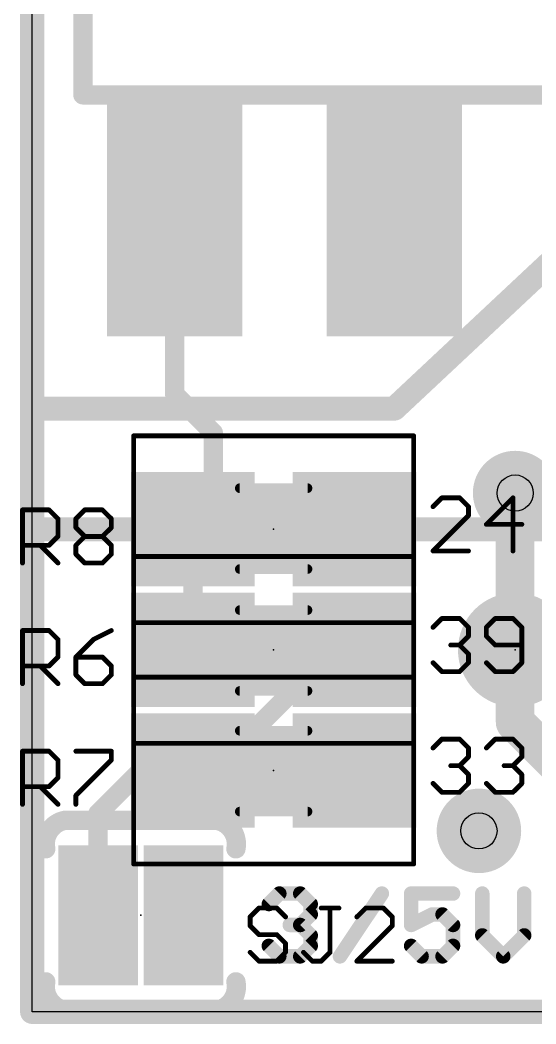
# Model space of a CAD drawing. Extents: x -25 to 82, y -12 to 21.
# Drawn here: x -0.13 to 5.3, y -0.13 to 10.44 of the extents above; entities that cross this region are included whole.
import ezdxf

# ---------------------------------------------------------------- set-up
doc = ezdxf.new("R2010")
doc.units = 0
for name, color, linetype in [('1', 12, 'CONTINUOUS'), ('16', 132, 'CONTINUOUS'), ('18', 110, 'CONTINUOUS'), ('20', 53, 'CONTINUOUS'), ('21', 53, 'CONTINUOUS'), ('23', 53, 'CONTINUOUS'), ('25', 253, 'CONTINUOUS'), ('27', 253, 'CONTINUOUS'), ('29', 253, 'CONTINUOUS'), ('31', 253, 'CONTINUOUS'), ('35', 253, 'CONTINUOUS'), ('39', 12, 'CONTINUOUS'), ('44', 253, 'CONTINUOUS'), ('51', 53, 'CONTINUOUS')]:
    doc.layers.add(name, color=color, linetype=linetype)

# ---------------------------------------------------------------- blocks, each defined once
blk = doc.blocks.new('PIE')
at = {"const_width": 0.5}
blk.add_lwpolyline([(0, -0.25, 1), (0, 0.25, 1), (0, -0.25)], format="xyb", dxfattribs=at)
blk = doc.blocks.new('RECT')
blk.add_solid([(-0.5, -0.5), (0.5, -0.5), (-0.5, 0.5), (0.5, 0.5)])
blk = doc.blocks.new('ROUNDV')
at = {"const_width": 0.5}
blk.add_lwpolyline([(0, -0.25, 1), (0, 0.25, 1), (0, -0.25)], format="xyb", dxfattribs=at)

msp = doc.modelspace()

# ---------------------------------------------------------------- linework, layer by layer
at = {"layer": '1'}
for points, const_width in [([(0, 5.08), (0, 20.32)], 0.254), ([(0, 5.08), (0, 16.51)], 0.254), ([(1.4986, 8.3312), (1.4986, 8.1026)], 0.4064), ([(1.4986, 6.5024), (1.4986, 8.3312)], 0.2032), ([(1.4986, 8.1026), (1.27, 8.1026)], 0.4064), ([(1.905, 6.096), (1.4986, 6.5024)], 0.2032), ([(1.905, 5.08), (1.905, 6.096)], 0.2032), ([(1.69, 5.08), (1.905, 5.08)], 0.4064), ([(10.16, 5.08), (0, 5.08)], 0.254), ([(0, 0), (0, 5.08)], 0.254), ([(1.69, 3.81), (1.69, 5.08)], 0.2032), ([(3.39, 5.08), (3.81, 5.08)], 0.254), ([(3.136, 3.556), (3.39, 3.81)], 0.2032), ([(1.905, 2.54), (2.921, 3.556)], 0.2032), ([(2.921, 3.556), (3.136, 3.556)], 0.2032), ([(0.693, 2.09), (1.143, 2.54)], 0.2032), ([(1.143, 2.54), (1.69, 2.54)], 0.2032), ([(1.69, 2.54), (1.905, 2.54)], 0.2032), ([(0.693, 1.016), (0.693, 2.09)], 0.2032), ([(48.26, 0), (0, 0)], 0.254)]:
    msp.add_lwpolyline(points, dxfattribs=dict(at, const_width=const_width))
for points, const_width in [([(1.6002, 8.3312, 1), (1.397, 8.3312)], 0.2032), ([(1.5494, 8.3312, 1), (1.4478, 8.3312)], 0.1016), ([(1.27, 8.2042, 1), (1.27, 8.001)], 0.2032), ([(1.4986, 8.001, 1), (1.4986, 8.2042)], 0.2032), ([(1.397, 8.1026, 1), (1.6002, 8.1026)], 0.2032), ([(1.5345, 6.5383, 1), (1.4627, 6.4665)], 0.1016), ([(1.4478, 6.5024, 1), (1.5494, 6.5024)], 0.1016), ([(1.9558, 6.096, 1), (1.8542, 6.096)], 0.1016), ([(1.8691, 6.0601, 1), (1.9409, 6.1319)], 0.1016), ([(1.69, 5.1816, 1), (1.69, 4.9784)], 0.2032), ([(1.905, 4.9784, 1), (1.905, 5.1816)], 0.2032), ([(0, 5.1435, 1), (0, 5.0165)], 0.127), ([(0.0635, 5.08, 1), (-0.0635, 5.08)], 0.127), ([(1.7408, 5.08, 1), (1.6392, 5.08)], 0.1016), ([(3.39, 5.1435, 1), (3.39, 5.0165)], 0.127), ([(3.81, 5.0165, 1), (3.81, 5.1435)], 0.127), ([(-0.0635, 5.08, 1), (0.0635, 5.08)], 0.127), ([(-0.0635, 5.08, 1), (0.0635, 5.08)], 0.127), ([(1.8542, 5.08, 1), (1.9558, 5.08)], 0.1016), ([(3.4259, 3.7741, 1), (3.3541, 3.8459)], 0.1016), ([(1.6392, 3.81, 1), (1.7408, 3.81)], 0.1016), ([(2.921, 3.6068, 1), (2.921, 3.5052)], 0.1016), ([(2.9569, 3.5201, 1), (2.8851, 3.5919)], 0.1016), ([(3.1001, 3.5919, 1), (3.1719, 3.5201)], 0.1016), ([(3.136, 3.5052, 1), (3.136, 3.6068)], 0.1016), ([(1.143, 2.5908, 1), (1.143, 2.4892)], 0.1016), ([(1.69, 2.5908, 1), (1.69, 2.4892)], 0.1016), ([(1.69, 2.4892, 1), (1.69, 2.5908)], 0.1016), ([(1.905, 2.4892, 1), (1.905, 2.5908)], 0.1016), ([(1.1789, 2.5041, 1), (1.1071, 2.5759)], 0.1016), ([(1.8691, 2.5759, 1), (1.9409, 2.5041)], 0.1016), ([(0.7438, 2.09, 1), (0.6422, 2.09)], 0.1016), ([(0.6571, 2.1259, 1), (0.7289, 2.0541)], 0.1016), ([(0.6422, 1.016, 1), (0.7438, 1.016)], 0.1016), ([(0, 0.0635, 1), (0, -0.0635)], 0.127), ([(-0.0635, 0, 1), (0.0635, 0)], 0.127)]:
    msp.add_lwpolyline(points, format="xyb", dxfattribs=dict(at, const_width=const_width))
at = {"layer": '16'}
for points, const_width in [([(0, 0), (0, 20.32)], 0.254), ([(0, 6.35), (0, 15.494)], 0.254), ([(5.842, 8.255), (3.81, 6.35)], 0.254), ([(3.81, 6.35), (0, 6.35)], 0.254), ([(5.08, 3.048), (5.08, 5.461)], 0.4064), ([(5.715, 2.413), (5.08, 3.048)], 0.4064), ([(48.26, 0), (0, 0)], 0.254)]:
    msp.add_lwpolyline(points, dxfattribs=dict(at, const_width=const_width))
for points, const_width in [([(0, 6.4135, 1), (0, 6.2865)], 0.127), ([(3.7666, 6.3963, 1), (3.8534, 6.3037)], 0.127), ([(3.81, 6.2865, 1), (3.81, 6.4135)], 0.127), ([(-0.0635, 6.35, 1), (0.0635, 6.35)], 0.127), ([(5.1816, 5.461, 1), (4.9784, 5.461)], 0.2032), ([(5.1518, 3.1198, 1), (5.0082, 2.9762)], 0.2032), ([(4.9784, 3.048, 1), (5.1816, 3.048)], 0.2032), ([(0, 0.0635, 1), (0, -0.0635)], 0.127), ([(-0.0635, 0, 1), (0.0635, 0)], 0.127)]:
    msp.add_lwpolyline(points, format="xyb", dxfattribs=dict(at, const_width=const_width))
at = {"layer": '20'}
for p, q in [((0, 0), (0, 20.32)), ((48.26, 0), (0, 0))]:
    msp.add_line(p, q, dxfattribs=at)
at = {"layer": '21'}
for points, const_width in [([(0, 20.32), (0, 0)], 0.254), ([(0.5334, 9.652), (0.5334, 13.208)], 0.2032), ([(7.0866, 9.652), (0.5334, 9.652)], 0.2032), ([(0.343, 2.016), (1.943, 2.016)], 0.2032), ([(2.4892, 1.135), (2.5994, 1.2452)], 0.1524), ([(2.5994, 1.2452), (2.8197, 1.2452)], 0.1524), ([(2.8197, 1.2452), (2.9298, 1.135)], 0.1524), ([(3.2376, 0.5842), (3.6783, 1.2452)], 0.1524), ([(4.4267, 1.2452), (3.986, 1.2452)], 0.1524), ([(3.986, 1.2452), (3.986, 0.9147)], 0.1524), ([(4.7344, 1.2452), (4.7344, 0.8045)], 0.1524), ([(5.1751, 0.8045), (5.1751, 1.2452)], 0.1524), ([(2.9298, 1.135), (2.9298, 1.0248)], 0.1524), ([(2.9298, 1.0248), (2.8197, 0.9147)], 0.1524), ([(3.986, 0.9147), (4.2064, 1.0248)], 0.1524), ([(4.2064, 1.0248), (4.3165, 1.0248)], 0.1524), ([(4.3165, 1.0248), (4.4267, 0.9147)], 0.1524), ([(2.8197, 0.9147), (2.7095, 0.9147)], 0.1524), ([(2.8197, 0.9147), (2.9298, 0.8045)], 0.1524), ([(4.4267, 0.9147), (4.4267, 0.6944)], 0.1524), ([(2.9298, 0.8045), (2.9298, 0.6944)], 0.1524), ([(4.7344, 0.8045), (4.9548, 0.5842)], 0.1524), ([(4.9548, 0.5842), (5.1751, 0.8045)], 0.1524), ([(2.5994, 0.5842), (2.4892, 0.6944)], 0.1524), ([(2.9298, 0.6944), (2.8197, 0.5842)], 0.1524), ([(4.0962, 0.5842), (3.986, 0.6944)], 0.1524), ([(4.4267, 0.6944), (4.3165, 0.5842)], 0.1524), ([(2.8197, 0.5842), (2.5994, 0.5842)], 0.1524), ([(4.3165, 0.5842), (4.0962, 0.5842)], 0.1524), ([(0, 0), (48.26, 0)], 0.254), ([(1.943, 0.016), (0.343, 0.016)], 0.2032)]:
    msp.add_lwpolyline(points, dxfattribs=dict(at, const_width=const_width))
for points, const_width in [([(0.5334, 9.7028, 1), (0.5334, 9.6012)], 0.1016), ([(0.4826, 9.652, 1), (0.5842, 9.652)], 0.1016), ([(0.343, 2.016, 0.4142), (0.143, 1.716)], 0.2032), ([(0.343, 2.0668, 1), (0.343, 1.9652)], 0.1016), ([(0.353, 1.9662, 1), (0.333, 2.0658)], 0.1016), ([(2.143, 1.716, 0.4142), (1.943, 2.016)], 0.2032), ([(1.953, 2.0658, 1), (1.933, 1.9662)], 0.1016), ([(1.943, 1.9652, 1), (1.943, 2.0668)], 0.1016), ([(0.0932, 1.706, 1), (0.1928, 1.726)], 0.1016), ([(2.0932, 1.726, 1), (2.1928, 1.706)], 0.1016), ([(2.5994, 1.2833, 1), (2.5994, 1.2071)], 0.0762), ([(2.6263, 1.2182, 1), (2.5724, 1.2721)], 0.0762), ([(2.8466, 1.2721, 1), (2.7927, 1.2182)], 0.0762), ([(2.8197, 1.2071, 1), (2.8197, 1.2833)], 0.0762), ([(3.71, 1.224, 1), (3.6466, 1.2663)], 0.0762), ([(3.986, 1.2833, 1), (3.986, 1.2071)], 0.0762), ([(4.0241, 1.2452, 1), (3.9479, 1.2452)], 0.0762), ([(4.4267, 1.2071, 1), (4.4267, 1.2833)], 0.0762), ([(4.7725, 1.2452, 1), (4.6963, 1.2452)], 0.0762), ([(5.2132, 1.2452, 1), (5.137, 1.2452)], 0.0762), ([(2.4623, 1.1619, 1), (2.5161, 1.1081)], 0.0762), ([(2.9679, 1.135, 1), (2.8917, 1.135)], 0.0762), ([(2.9029, 1.1081, 1), (2.9568, 1.1619)], 0.0762), ([(2.8917, 1.0248, 1), (2.9679, 1.0248)], 0.0762), ([(2.9568, 0.9979, 1), (2.9029, 1.0518)], 0.0762), ([(4.2064, 1.0629, 1), (4.2064, 0.9867)], 0.0762), ([(4.2234, 0.9908, 1), (4.1893, 1.0589)], 0.0762), ([(4.3435, 1.0518, 1), (4.2896, 0.9979)], 0.0762), ([(4.3165, 0.9867, 1), (4.3165, 1.0629)], 0.0762), ([(2.7095, 0.9528, 1), (2.7095, 0.8766)], 0.0762), ([(2.8466, 0.9416, 1), (2.7927, 0.8877)], 0.0762), ([(2.7927, 0.9416, 1), (2.8466, 0.8877)], 0.0762), ([(2.8197, 0.8766, 1), (2.8197, 0.9528)], 0.0762), ([(3.969, 0.9488, 1), (4.0031, 0.8806)], 0.0762), ([(3.9479, 0.9147, 1), (4.0241, 0.9147)], 0.0762), ([(4.4648, 0.9147, 1), (4.3886, 0.9147)], 0.0762), ([(4.3997, 0.8877, 1), (4.4536, 0.9416)], 0.0762), ([(2.9679, 0.8045, 1), (2.8917, 0.8045)], 0.0762), ([(2.9029, 0.7776, 1), (2.9568, 0.8315)], 0.0762), ([(4.7614, 0.8315, 1), (4.7075, 0.7776)], 0.0762), ([(5.202, 0.7776, 1), (5.1481, 0.8315)], 0.0762), ([(2.5161, 0.7213, 1), (2.4623, 0.6674)], 0.0762), ([(2.9568, 0.6674, 1), (2.9029, 0.7213)], 0.0762), ([(4.013, 0.7213, 1), (3.9591, 0.6674)], 0.0762), ([(4.4536, 0.6674, 1), (4.3997, 0.7213)], 0.0762), ([(4.6963, 0.8045, 1), (4.7725, 0.8045)], 0.0762), ([(5.137, 0.8045, 1), (5.2132, 0.8045)], 0.0762), ([(2.5994, 0.6223, 1), (2.5994, 0.5461)], 0.0762), ([(2.5724, 0.5573, 1), (2.6263, 0.6111)], 0.0762), ([(2.7927, 0.6111, 1), (2.8466, 0.5573)], 0.0762), ([(2.8197, 0.5461, 1), (2.8197, 0.6223)], 0.0762), ([(2.8917, 0.6944, 1), (2.9679, 0.6944)], 0.0762), ([(3.2059, 0.6053, 1), (3.2693, 0.5631)], 0.0762), ([(4.0962, 0.6223, 1), (4.0962, 0.5461)], 0.0762), ([(4.0692, 0.5573, 1), (4.1231, 0.6111)], 0.0762), ([(4.2896, 0.6111, 1), (4.3435, 0.5573)], 0.0762), ([(4.3165, 0.5461, 1), (4.3165, 0.6223)], 0.0762), ([(4.3886, 0.6944, 1), (4.4648, 0.6944)], 0.0762), ([(4.9278, 0.6111, 1), (4.9817, 0.5573)], 0.0762), ([(4.9278, 0.5573, 1), (4.9817, 0.6111)], 0.0762), ([(0.143, 0.316, 0.4142), (0.343, 0.016)], 0.2032), ([(0.1928, 0.306, 1), (0.0932, 0.326)], 0.1016), ([(1.943, 0.016, 0.4142), (2.143, 0.316)], 0.2032), ([(2.1928, 0.326, 1), (2.0932, 0.306)], 0.1016), ([(0, 0.0635, 1), (0, -0.0635)], 0.127), ([(0.343, 0.0668, 1), (0.343, -0.0348)], 0.1016), ([(0.333, -0.0338, 1), (0.353, 0.0658)], 0.1016), ([(1.933, 0.0658, 1), (1.953, -0.0338)], 0.1016), ([(1.943, -0.0348, 1), (1.943, 0.0668)], 0.1016), ([(-0.0635, 0, 1), (0.0635, 0)], 0.127)]:
    msp.add_lwpolyline(points, format="xyb", dxfattribs=dict(at, const_width=const_width))
at = {"layer": '23'}
for p in [(2.54, 5.08), (2.54, 3.81), (5.08, 3.81), (2.54, 2.54), (1.143, 1.016)]:
    msp.add_point(p, dxfattribs=at)
at = {"layer": '25', "const_width": 0.0508}
for points in [[(-0.1016, 4.7244), (-0.1016, 5.2837)], [(-0.1016, 5.2837), (0.178, 5.2837)], [(0.178, 5.2837), (0.2712, 5.1905)], [(0.4597, 5.1905), (0.5529, 5.2837)], [(0.5529, 5.2837), (0.7393, 5.2837)], [(0.7393, 5.2837), (0.8326, 5.1905)], [(0.2712, 5.1905), (0.2712, 5.004)], [(0.4597, 5.0972), (0.4597, 5.1905)], [(0.8326, 5.1905), (0.8326, 5.0972)], [(0.5529, 5.004), (0.4597, 5.0972)], [(0.8326, 5.0972), (0.7393, 5.004)], [(0.2712, 5.004), (0.178, 4.9108)], [(0.4597, 4.9108), (0.5529, 5.004)], [(0.5529, 5.004), (0.7393, 5.004)], [(0.7393, 5.004), (0.8326, 4.9108)], [(0.178, 4.9108), (-0.1016, 4.9108)], [(0.0848, 4.9108), (0.2712, 4.7244)], [(0.4597, 4.8176), (0.4597, 4.9108)], [(0.8326, 4.9108), (0.8326, 4.8176)], [(0.5529, 4.7244), (0.4597, 4.8176)], [(0.8326, 4.8176), (0.7393, 4.7244)], [(0.7393, 4.7244), (0.5529, 4.7244)], [(-0.1016, 3.4544), (-0.1016, 4.0137)], [(-0.1016, 4.0137), (0.178, 4.0137)], [(0.178, 4.0137), (0.2712, 3.9205)], [(0.8326, 4.0137), (0.6461, 3.9205)], [(0.2712, 3.9205), (0.2712, 3.734)], [(0.6461, 3.9205), (0.4597, 3.734)], [(0.2712, 3.734), (0.178, 3.6408)], [(0.4597, 3.734), (0.4597, 3.5476)], [(0.7393, 3.734), (0.4597, 3.734)], [(0.8326, 3.6408), (0.7393, 3.734)], [(0.178, 3.6408), (-0.1016, 3.6408)], [(0.0848, 3.6408), (0.2712, 3.4544)], [(0.8326, 3.5476), (0.8326, 3.6408)], [(0.4597, 3.5476), (0.5529, 3.4544)], [(0.7393, 3.4544), (0.8326, 3.5476)], [(0.5529, 3.4544), (0.7393, 3.4544)], [(-0.1016, 2.1844), (-0.1016, 2.7437)], [(-0.1016, 2.7437), (0.178, 2.7437)], [(0.178, 2.7437), (0.2712, 2.6505)], [(0.4597, 2.7437), (0.8326, 2.7437)], [(0.8326, 2.7437), (0.8326, 2.6505)], [(0.2712, 2.6505), (0.2712, 2.464)], [(0.8326, 2.6505), (0.4597, 2.2776)], [(0.2712, 2.464), (0.178, 2.3708)], [(0.178, 2.3708), (-0.1016, 2.3708)], [(0.0848, 2.3708), (0.2712, 2.1844)], [(0.4597, 2.2776), (0.4597, 2.1844)], [(2.3856, 1.0927), (2.2924, 0.9995)], [(2.572, 1.0927), (2.3856, 1.0927)], [(2.6653, 0.9995), (2.572, 1.0927)], [(3.0401, 1.0927), (3.2266, 1.0927)], [(3.1333, 0.6266), (3.1333, 1.0927)], [(3.5082, 1.0927), (3.415, 0.9995)], [(3.6947, 1.0927), (3.5082, 1.0927)], [(3.7879, 0.9995), (3.6947, 1.0927)], [(2.2924, 0.9995), (2.2924, 0.9063)], [(3.7879, 0.9063), (3.7879, 0.9995)], [(2.2924, 0.9063), (2.3856, 0.813)], [(3.415, 0.5334), (3.7879, 0.9063)], [(2.3856, 0.813), (2.572, 0.813)], [(2.572, 0.813), (2.6653, 0.7198)], [(2.6653, 0.7198), (2.6653, 0.6266)], [(2.3856, 0.5334), (2.2924, 0.6266)], [(2.6653, 0.6266), (2.572, 0.5334)], [(2.8537, 0.6266), (2.9469, 0.5334)], [(3.0401, 0.5334), (3.1333, 0.6266)], [(2.572, 0.5334), (2.3856, 0.5334)], [(2.9469, 0.5334), (3.0401, 0.5334)], [(3.7879, 0.5334), (3.415, 0.5334)]]:
    msp.add_lwpolyline(points, dxfattribs=at)
at = {"layer": '25', "const_width": 0.0254}
for points in [[(-0.0889, 5.2837, 1), (-0.1143, 5.2837)], [(-0.1016, 5.2964, 1), (-0.1016, 5.271)], [(0.187, 5.2927, 1), (0.1691, 5.2747)], [(0.178, 5.271, 1), (0.178, 5.2964)], [(0.5529, 5.2964, 1), (0.5529, 5.271)], [(0.5619, 5.2747, 1), (0.5439, 5.2927)], [(0.7483, 5.2927, 1), (0.7304, 5.2747)], [(0.7393, 5.271, 1), (0.7393, 5.2964)], [(0.2839, 5.1905, 1), (0.2586, 5.1905)], [(0.2623, 5.1815, 1), (0.2802, 5.1994)], [(0.4724, 5.1905, 1), (0.447, 5.1905)], [(0.4507, 5.1994, 1), (0.4687, 5.1815)], [(0.8453, 5.1905, 1), (0.8199, 5.1905)], [(0.8236, 5.1815, 1), (0.8415, 5.1994)], [(0.4687, 5.1062, 1), (0.4507, 5.0883)], [(0.447, 5.0972, 1), (0.4724, 5.0972)], [(0.8199, 5.0972, 1), (0.8453, 5.0972)], [(0.8415, 5.0883, 1), (0.8236, 5.1062)], [(0.2586, 5.004, 1), (0.2839, 5.004)], [(0.2802, 4.9951, 1), (0.2623, 5.013)], [(0.5529, 5.0167, 1), (0.5529, 4.9913)], [(0.5619, 4.9951, 1), (0.5439, 5.013)], [(0.5439, 4.9951, 1), (0.5619, 5.013)], [(0.7483, 5.013, 1), (0.7304, 4.9951)], [(0.7304, 5.013, 1), (0.7483, 4.9951)], [(0.7393, 4.9913, 1), (0.7393, 5.0167)], [(-0.1016, 4.9235, 1), (-0.1016, 4.8981)], [(0.0938, 4.9198, 1), (0.0758, 4.9018)], [(0.1691, 4.9198, 1), (0.187, 4.9018)], [(0.178, 4.8981, 1), (0.178, 4.9235)], [(0.4724, 4.9108, 1), (0.447, 4.9108)], [(0.4507, 4.9198, 1), (0.4687, 4.9018)], [(0.8453, 4.9108, 1), (0.8199, 4.9108)], [(0.8236, 4.9018, 1), (0.8415, 4.9198)], [(0.4687, 4.8266, 1), (0.4507, 4.8086)], [(0.447, 4.8176, 1), (0.4724, 4.8176)], [(0.8199, 4.8176, 1), (0.8453, 4.8176)], [(0.8415, 4.8086, 1), (0.8236, 4.8266)], [(-0.1143, 4.7244, 1), (-0.0889, 4.7244)], [(0.2623, 4.7154, 1), (0.2802, 4.7334)], [(0.5529, 4.7371, 1), (0.5529, 4.7117)], [(0.5439, 4.7154, 1), (0.5619, 4.7334)], [(0.7304, 4.7334, 1), (0.7483, 4.7154)], [(0.7393, 4.7117, 1), (0.7393, 4.7371)], [(-0.0889, 4.0137, 1), (-0.1143, 4.0137)], [(-0.1016, 4.0264, 1), (-0.1016, 4.001)], [(0.187, 4.0227, 1), (0.1691, 4.0047)], [(0.178, 4.001, 1), (0.178, 4.0264)], [(0.8382, 4.0023, 1), (0.8269, 4.025)], [(0.2839, 3.9205, 1), (0.2586, 3.9205)], [(0.2623, 3.9115, 1), (0.2802, 3.9294)], [(0.6405, 3.9318, 1), (0.6518, 3.9091)], [(0.6551, 3.9115, 1), (0.6372, 3.9294)], [(0.2586, 3.734, 1), (0.2839, 3.734)], [(0.2802, 3.7251, 1), (0.2623, 3.743)], [(0.4724, 3.734, 1), (0.447, 3.734)], [(0.4597, 3.7467, 1), (0.4597, 3.7213)], [(0.4507, 3.743, 1), (0.4687, 3.7251)], [(0.7483, 3.743, 1), (0.7304, 3.7251)], [(0.7393, 3.7213, 1), (0.7393, 3.7467)], [(-0.1016, 3.6535, 1), (-0.1016, 3.6281)], [(0.0938, 3.6498, 1), (0.0758, 3.6318)], [(0.1691, 3.6498, 1), (0.187, 3.6318)], [(0.178, 3.6281, 1), (0.178, 3.6535)], [(0.8453, 3.6408, 1), (0.8199, 3.6408)], [(0.8236, 3.6318, 1), (0.8415, 3.6498)], [(0.4687, 3.5566, 1), (0.4507, 3.5386)], [(0.447, 3.5476, 1), (0.4724, 3.5476)], [(0.8199, 3.5476, 1), (0.8453, 3.5476)], [(0.8415, 3.5386, 1), (0.8236, 3.5566)], [(-0.1143, 3.4544, 1), (-0.0889, 3.4544)], [(0.2623, 3.4454, 1), (0.2802, 3.4634)], [(0.5529, 3.4671, 1), (0.5529, 3.4417)], [(0.5439, 3.4454, 1), (0.5619, 3.4634)], [(0.7304, 3.4634, 1), (0.7483, 3.4454)], [(0.7393, 3.4417, 1), (0.7393, 3.4671)], [(-0.0889, 2.7437, 1), (-0.1143, 2.7437)], [(-0.1016, 2.7564, 1), (-0.1016, 2.731)], [(0.187, 2.7527, 1), (0.1691, 2.7347)], [(0.178, 2.731, 1), (0.178, 2.7564)], [(0.4597, 2.7564, 1), (0.4597, 2.731)], [(0.8453, 2.7437, 1), (0.8199, 2.7437)], [(0.8326, 2.731, 1), (0.8326, 2.7564)], [(0.2839, 2.6505, 1), (0.2586, 2.6505)], [(0.2623, 2.6415, 1), (0.2802, 2.6594)], [(0.8199, 2.6505, 1), (0.8453, 2.6505)], [(0.8415, 2.6415, 1), (0.8236, 2.6594)], [(0.2586, 2.464, 1), (0.2839, 2.464)], [(0.2802, 2.4551, 1), (0.2623, 2.473)], [(-0.1016, 2.3835, 1), (-0.1016, 2.3581)], [(0.0938, 2.3798, 1), (0.0758, 2.3618)], [(0.1691, 2.3798, 1), (0.187, 2.3618)], [(0.178, 2.3581, 1), (0.178, 2.3835)], [(0.4724, 2.2776, 1), (0.447, 2.2776)], [(0.4507, 2.2866, 1), (0.4687, 2.2686)], [(-0.1143, 2.1844, 1), (-0.0889, 2.1844)], [(0.2623, 2.1754, 1), (0.2802, 2.1934)], [(0.447, 2.1844, 1), (0.4724, 2.1844)], [(2.3856, 1.1054, 1), (2.3856, 1.08)], [(2.3946, 1.0837, 1), (2.3766, 1.1017)], [(2.581, 1.1017, 1), (2.5631, 1.0837)], [(2.572, 1.08, 1), (2.572, 1.1054)], [(3.0401, 1.1054, 1), (3.0401, 1.08)], [(3.146, 1.0927, 1), (3.1206, 1.0927)], [(3.2266, 1.08, 1), (3.2266, 1.1054)], [(3.5082, 1.1054, 1), (3.5082, 1.08)], [(3.5172, 1.0837, 1), (3.4993, 1.1017)], [(3.7036, 1.1017, 1), (3.6857, 1.0837)], [(3.6947, 1.08, 1), (3.6947, 1.1054)], [(2.3051, 0.9995, 1), (2.2797, 0.9995)], [(2.2834, 1.0084, 1), (2.3014, 0.9905)], [(2.6563, 0.9905, 1), (2.6742, 1.0084)], [(3.406, 1.0084, 1), (3.424, 0.9905)], [(3.8006, 0.9995, 1), (3.7752, 0.9995)], [(3.7789, 0.9905, 1), (3.7968, 1.0084)], [(2.3014, 0.9152, 1), (2.2834, 0.8973)], [(2.2797, 0.9063, 1), (2.3051, 0.9063)], [(3.7752, 0.9063, 1), (3.8006, 0.9063)], [(3.7968, 0.8973, 1), (3.7789, 0.9152)], [(2.3856, 0.8257, 1), (2.3856, 0.8003)], [(2.3766, 0.8041, 1), (2.3946, 0.822)], [(2.581, 0.822, 1), (2.5631, 0.8041)], [(2.572, 0.8003, 1), (2.572, 0.8257)], [(2.678, 0.7198, 1), (2.6526, 0.7198)], [(2.6563, 0.7108, 1), (2.6742, 0.7288)], [(2.3014, 0.6356, 1), (2.2834, 0.6176)], [(2.6526, 0.6266, 1), (2.678, 0.6266)], [(2.6742, 0.6176, 1), (2.6563, 0.6356)], [(2.8627, 0.6356, 1), (2.8447, 0.6176)], [(3.1206, 0.6266, 1), (3.146, 0.6266)], [(3.1423, 0.6176, 1), (3.1244, 0.6356)], [(2.3856, 0.5461, 1), (2.3856, 0.5207)], [(2.3766, 0.5244, 1), (2.3946, 0.5424)], [(2.5631, 0.5424, 1), (2.581, 0.5244)], [(2.572, 0.5207, 1), (2.572, 0.5461)], [(2.9469, 0.5461, 1), (2.9469, 0.5207)], [(2.9379, 0.5244, 1), (2.9559, 0.5424)], [(3.0312, 0.5424, 1), (3.0491, 0.5244)], [(3.0401, 0.5207, 1), (3.0401, 0.5461)], [(3.415, 0.5461, 1), (3.415, 0.5207)], [(3.406, 0.5424, 1), (3.424, 0.5244)], [(3.7879, 0.5207, 1), (3.7879, 0.5461)]]:
    msp.add_lwpolyline(points, format="xyb", dxfattribs=at)
at = {"layer": '27', "const_width": 0.0508}
for points in [[(4.3096, 5.4107), (4.2164, 5.3175)], [(4.496, 5.4107), (4.3096, 5.4107)], [(4.5892, 5.3175), (4.496, 5.4107)], [(5.0573, 5.4107), (4.7777, 5.131)], [(5.0573, 4.8514), (5.0573, 5.4107)], [(4.5892, 5.2243), (4.5892, 5.3175)], [(4.2164, 4.8514), (4.5892, 5.2243)], [(4.7777, 5.131), (5.1506, 5.131)], [(4.5892, 4.8514), (4.2164, 4.8514)], [(4.2164, 4.0475), (4.3096, 4.1407)], [(4.3096, 4.1407), (4.496, 4.1407)], [(4.496, 4.1407), (4.5892, 4.0475)], [(4.8709, 4.1407), (4.7777, 4.0475)], [(5.0573, 4.1407), (4.8709, 4.1407)], [(5.1506, 4.0475), (5.0573, 4.1407)], [(4.5892, 4.0475), (4.5892, 3.9543)], [(4.7777, 4.0475), (4.7777, 3.9543)], [(5.1506, 3.6746), (5.1506, 4.0475)], [(4.5892, 3.9543), (4.496, 3.861)], [(4.7777, 3.9543), (4.8709, 3.861)], [(4.496, 3.861), (4.4028, 3.861)], [(4.496, 3.861), (4.5892, 3.7678)], [(4.8709, 3.861), (5.1506, 3.861)], [(4.3096, 3.5814), (4.2164, 3.6746)], [(4.5892, 3.6746), (4.496, 3.5814)], [(4.5892, 3.7678), (4.5892, 3.6746)], [(4.7777, 3.6746), (4.8709, 3.5814)], [(5.0573, 3.5814), (5.1506, 3.6746)], [(4.496, 3.5814), (4.3096, 3.5814)], [(4.8709, 3.5814), (5.0573, 3.5814)], [(4.2164, 2.7775), (4.3096, 2.8707)], [(4.3096, 2.8707), (4.496, 2.8707)], [(4.496, 2.8707), (4.5892, 2.7775)], [(4.7777, 2.7775), (4.8709, 2.8707)], [(4.8709, 2.8707), (5.0573, 2.8707)], [(5.0573, 2.8707), (5.1506, 2.7775)], [(4.5892, 2.7775), (4.5892, 2.6843)], [(5.1506, 2.7775), (5.1506, 2.6843)], [(4.5892, 2.6843), (4.496, 2.591)], [(5.1506, 2.6843), (5.0573, 2.591)], [(4.496, 2.591), (4.4028, 2.591)], [(4.496, 2.591), (4.5892, 2.4978)], [(5.0573, 2.591), (4.9641, 2.591)], [(5.0573, 2.591), (5.1506, 2.4978)], [(4.5892, 2.4978), (4.5892, 2.4046)], [(5.1506, 2.4978), (5.1506, 2.4046)], [(4.3096, 2.3114), (4.2164, 2.4046)], [(4.496, 2.3114), (4.3096, 2.3114)], [(4.5892, 2.4046), (4.496, 2.3114)], [(4.8709, 2.3114), (4.7777, 2.4046)], [(5.0573, 2.3114), (4.8709, 2.3114)], [(5.1506, 2.4046), (5.0573, 2.3114)]]:
    msp.add_lwpolyline(points, dxfattribs=at)
at = {"layer": '27', "const_width": 0.0254}
for points in [[(4.3096, 5.4234, 1), (4.3096, 5.398)], [(4.3186, 5.4017, 1), (4.3006, 5.4197)], [(4.505, 5.4197, 1), (4.4871, 5.4017)], [(4.496, 5.398, 1), (4.496, 5.4234)], [(5.07, 5.4107, 1), (5.0446, 5.4107)], [(5.0663, 5.4017, 1), (5.0484, 5.4197)], [(4.2074, 5.3264, 1), (4.2254, 5.3085)], [(4.6019, 5.3175, 1), (4.5766, 5.3175)], [(4.5803, 5.3085, 1), (4.5982, 5.3264)], [(4.5766, 5.2243, 1), (4.6019, 5.2243)], [(4.5982, 5.2153, 1), (4.5803, 5.2332)], [(4.7777, 5.1437, 1), (4.7777, 5.1183)], [(4.7687, 5.14, 1), (4.7867, 5.1221)], [(5.1506, 5.1183, 1), (5.1506, 5.1437)], [(4.2164, 4.8641, 1), (4.2164, 4.8387)], [(4.2074, 4.8604, 1), (4.2254, 4.8424)], [(4.5892, 4.8387, 1), (4.5892, 4.8641)], [(5.0446, 4.8514, 1), (5.07, 4.8514)], [(4.3096, 4.1534, 1), (4.3096, 4.128)], [(4.3186, 4.1317, 1), (4.3006, 4.1497)], [(4.505, 4.1497, 1), (4.4871, 4.1317)], [(4.496, 4.128, 1), (4.496, 4.1534)], [(4.8709, 4.1534, 1), (4.8709, 4.128)], [(4.8799, 4.1317, 1), (4.8619, 4.1497)], [(5.0663, 4.1497, 1), (5.0484, 4.1317)], [(5.0573, 4.128, 1), (5.0573, 4.1534)], [(4.2074, 4.0564, 1), (4.2254, 4.0385)], [(4.6019, 4.0475, 1), (4.5766, 4.0475)], [(4.5803, 4.0385, 1), (4.5982, 4.0564)], [(4.7904, 4.0475, 1), (4.765, 4.0475)], [(4.7687, 4.0564, 1), (4.7867, 4.0385)], [(5.1633, 4.0475, 1), (5.1379, 4.0475)], [(5.1416, 4.0385, 1), (5.1595, 4.0564)], [(4.5766, 3.9543, 1), (4.6019, 3.9543)], [(4.5982, 3.9453, 1), (4.5803, 3.9632)], [(4.7867, 3.9632, 1), (4.7687, 3.9453)], [(4.765, 3.9543, 1), (4.7904, 3.9543)], [(4.4028, 3.8737, 1), (4.4028, 3.8483)], [(4.505, 3.87, 1), (4.4871, 3.8521)], [(4.4871, 3.87, 1), (4.505, 3.8521)], [(4.496, 3.8483, 1), (4.496, 3.8737)], [(4.8709, 3.8737, 1), (4.8709, 3.8483)], [(4.8619, 3.8521, 1), (4.8799, 3.87)], [(5.1506, 3.8483, 1), (5.1506, 3.8737)], [(4.2254, 3.6836, 1), (4.2074, 3.6656)], [(4.6019, 3.7678, 1), (4.5766, 3.7678)], [(4.5803, 3.7588, 1), (4.5982, 3.7768)], [(4.5982, 3.6656, 1), (4.5803, 3.6836)], [(4.7867, 3.6836, 1), (4.7687, 3.6656)], [(5.1595, 3.6656, 1), (5.1416, 3.6836)], [(4.3096, 3.5941, 1), (4.3096, 3.5687)], [(4.3006, 3.5724, 1), (4.3186, 3.5904)], [(4.4871, 3.5904, 1), (4.505, 3.5724)], [(4.496, 3.5687, 1), (4.496, 3.5941)], [(4.5766, 3.6746, 1), (4.6019, 3.6746)], [(4.8709, 3.5941, 1), (4.8709, 3.5687)], [(4.8619, 3.5724, 1), (4.8799, 3.5904)], [(5.0484, 3.5904, 1), (5.0663, 3.5724)], [(5.0573, 3.5687, 1), (5.0573, 3.5941)], [(5.1379, 3.6746, 1), (5.1633, 3.6746)], [(4.3096, 2.8834, 1), (4.3096, 2.858)], [(4.3186, 2.8617, 1), (4.3006, 2.8797)], [(4.505, 2.8797, 1), (4.4871, 2.8617)], [(4.496, 2.858, 1), (4.496, 2.8834)], [(4.8709, 2.8834, 1), (4.8709, 2.858)], [(4.8799, 2.8617, 1), (4.8619, 2.8797)], [(5.0663, 2.8797, 1), (5.0484, 2.8617)], [(5.0573, 2.858, 1), (5.0573, 2.8834)], [(4.2074, 2.7864, 1), (4.2254, 2.7685)], [(4.6019, 2.7775, 1), (4.5766, 2.7775)], [(4.5803, 2.7685, 1), (4.5982, 2.7864)], [(4.7687, 2.7864, 1), (4.7867, 2.7685)], [(5.1633, 2.7775, 1), (5.1379, 2.7775)], [(5.1416, 2.7685, 1), (5.1595, 2.7864)], [(4.5766, 2.6843, 1), (4.6019, 2.6843)], [(4.5982, 2.6753, 1), (4.5803, 2.6932)], [(5.1379, 2.6843, 1), (5.1633, 2.6843)], [(5.1595, 2.6753, 1), (5.1416, 2.6932)], [(4.4028, 2.6037, 1), (4.4028, 2.5783)], [(4.505, 2.6, 1), (4.4871, 2.5821)], [(4.4871, 2.6, 1), (4.505, 2.5821)], [(4.496, 2.5783, 1), (4.496, 2.6037)], [(4.9641, 2.6037, 1), (4.9641, 2.5783)], [(5.0663, 2.6, 1), (5.0484, 2.5821)], [(5.0484, 2.6, 1), (5.0663, 2.5821)], [(5.0573, 2.5783, 1), (5.0573, 2.6037)], [(4.6019, 2.4978, 1), (4.5766, 2.4978)], [(4.5803, 2.4888, 1), (4.5982, 2.5068)], [(5.1633, 2.4978, 1), (5.1379, 2.4978)], [(5.1416, 2.4888, 1), (5.1595, 2.5068)], [(4.2254, 2.4136, 1), (4.2074, 2.3956)], [(4.3096, 2.3241, 1), (4.3096, 2.2987)], [(4.3006, 2.3024, 1), (4.3186, 2.3204)], [(4.4871, 2.3204, 1), (4.505, 2.3024)], [(4.496, 2.2987, 1), (4.496, 2.3241)], [(4.5766, 2.4046, 1), (4.6019, 2.4046)], [(4.5982, 2.3956, 1), (4.5803, 2.4136)], [(4.7867, 2.4136, 1), (4.7687, 2.3956)], [(4.8709, 2.3241, 1), (4.8709, 2.2987)], [(4.8619, 2.3024, 1), (4.8799, 2.3204)], [(5.0484, 2.3204, 1), (5.0663, 2.3024)], [(5.0573, 2.2987, 1), (5.0573, 2.3241)], [(5.1379, 2.4046, 1), (5.1633, 2.4046)], [(5.1595, 2.3956, 1), (5.1416, 2.4136)]]:
    msp.add_lwpolyline(points, format="xyb", dxfattribs=at)
at = {"layer": '39', "const_width": 0.0508}
for points in [[(1.067, 6.063), (4.013, 6.063)], [(1.067, 4.097), (1.067, 6.063)], [(4.013, 6.063), (4.013, 4.097)], [(1.067, 2.827), (1.067, 4.793)], [(1.067, 4.793), (4.013, 4.793)], [(4.013, 4.793), (4.013, 2.827)], [(4.013, 4.097), (1.067, 4.097)], [(1.067, 1.557), (1.067, 3.523)], [(1.067, 3.523), (4.013, 3.523)], [(4.013, 3.523), (4.013, 1.557)], [(4.013, 2.827), (1.067, 2.827)], [(4.013, 1.557), (1.067, 1.557)]]:
    msp.add_lwpolyline(points, dxfattribs=at)
at = {"layer": '39', "const_width": 0.0254}
for points in [[(1.067, 6.0757, 1), (1.067, 6.0503)], [(1.0797, 6.063, 1), (1.0543, 6.063)], [(4.0257, 6.063, 1), (4.0003, 6.063)], [(4.013, 6.0503, 1), (4.013, 6.0757)], [(1.0797, 4.793, 1), (1.0543, 4.793)], [(1.067, 4.8057, 1), (1.067, 4.7803)], [(4.0257, 4.793, 1), (4.0003, 4.793)], [(4.013, 4.7803, 1), (4.013, 4.8057)], [(1.067, 4.1097, 1), (1.067, 4.0843)], [(4.013, 4.0843, 1), (4.013, 4.1097)], [(1.0543, 4.097, 1), (1.0797, 4.097)], [(4.0003, 4.097, 1), (4.0257, 4.097)], [(1.0797, 3.523, 1), (1.0543, 3.523)], [(1.067, 3.5357, 1), (1.067, 3.5103)], [(4.0257, 3.523, 1), (4.0003, 3.523)], [(4.013, 3.5103, 1), (4.013, 3.5357)], [(1.067, 2.8397, 1), (1.067, 2.8143)], [(1.0543, 2.827, 1), (1.0797, 2.827)], [(4.0003, 2.827, 1), (4.0257, 2.827)], [(4.013, 2.8143, 1), (4.013, 2.8397)], [(1.067, 1.5697, 1), (1.067, 1.5443)], [(1.0543, 1.557, 1), (1.0797, 1.557)], [(4.0003, 1.557, 1), (4.0257, 1.557)], [(4.013, 1.5443, 1), (4.013, 1.5697)]]:
    msp.add_lwpolyline(points, format="xyb", dxfattribs=at)
at = {"layer": '44'}
for centre in [(5.08, 5.461), (4.699, 1.905)]:
    msp.add_circle(centre, 0.1905, dxfattribs=at)
at = {"layer": '51', "const_width": 0.1016}
for points in [[(2.184, 5.512), (2.896, 5.512)], [(2.184, 4.661), (2.896, 4.661)], [(2.896, 4.229), (2.184, 4.229)], [(2.896, 3.378), (2.184, 3.378)], [(2.896, 2.959), (2.184, 2.959)], [(2.896, 2.108), (2.184, 2.108)]]:
    msp.add_lwpolyline(points, dxfattribs=at)
at = {"layer": '51', "const_width": 0.0508}
for points in [[(2.184, 5.5374, 1), (2.184, 5.4866)], [(2.896, 5.4866, 1), (2.896, 5.5374)], [(2.184, 4.6864, 1), (2.184, 4.6356)], [(2.896, 4.6356, 1), (2.896, 4.6864)], [(2.184, 4.2544, 1), (2.184, 4.2036)], [(2.896, 4.2036, 1), (2.896, 4.2544)], [(2.184, 3.4034, 1), (2.184, 3.3526)], [(2.896, 3.3526, 1), (2.896, 3.4034)], [(2.184, 2.9844, 1), (2.184, 2.9336)], [(2.896, 2.9336, 1), (2.896, 2.9844)], [(2.184, 2.1334, 1), (2.184, 2.0826)], [(2.896, 2.0826, 1), (2.896, 2.1334)]]:
    msp.add_lwpolyline(points, format="xyb", dxfattribs=at)

# ---------------------------------------------------------------- block references
at = {"layer": '1'}
for p, xscale, yscale in [((1.4986, 8.3312), 1.2192, 2.2352), ((3.81, 8.3312), 1.2192, 2.2352), ((0.693, 1.016), 0.635, 1.27), ((1.593, 1.016), 0.635, 1.27)]:
    msp.add_blockref('RECT', p, dxfattribs=dict(at, xscale=xscale, yscale=yscale))
at = {"layer": '1', "xscale": 1.1}
for p in [(1.69, 5.08), (3.39, 5.08)]:
    msp.add_blockref('RECT', p, dxfattribs=at)
at = {"layer": '1', "xscale": 1.1, "rotation": 180}
for p in [(1.69, 3.81), (3.39, 3.81), (1.69, 2.54), (3.39, 2.54)]:
    msp.add_blockref('RECT', p, dxfattribs=at)
at = {"layer": '1'}
msp.add_blockref('PIE', (5.08, 3.81), dxfattribs=at)
at = {"layer": '18', "xscale": 0.889, "yscale": 0.889}
for p in [(5.08, 5.461), (5.08, 5.461), (4.699, 1.905), (4.699, 1.905)]:
    msp.add_blockref('ROUNDV', p, dxfattribs=at)
at = {"layer": '21', "xscale": 0.4572, "yscale": 0.762}
msp.add_blockref('RECT', (2.54, 5.08), dxfattribs=at)
at = {"layer": '21', "xscale": 0.4572, "yscale": 0.762, "rotation": 180}
for p in [(2.54, 3.81), (2.54, 2.54)]:
    msp.add_blockref('RECT', p, dxfattribs=at)
at = {"layer": '29'}
for name, p, xscale, yscale in [('RECT', (1.4986, 8.3312), 1.4224, 2.4384), ('RECT', (3.81, 8.3312), 1.4224, 2.4384), ('RECT', (1.69, 5.08), 1.3032, 1.2032), ('RECT', (3.39, 5.08), 1.3032, 1.2032), ('PIE', (5.08, 3.81), 1.2032, 1.2032), ('RECT', (0.693, 1.016), 0.8382, 1.4732), ('RECT', (1.593, 1.016), 0.8382, 1.4732)]:
    msp.add_blockref(name, p, dxfattribs=dict(at, xscale=xscale, yscale=yscale))
at = {"layer": '29', "xscale": 1.3032, "yscale": 1.2032, "rotation": 180}
for p in [(1.69, 3.81), (3.39, 3.81), (1.69, 2.54), (3.39, 2.54)]:
    msp.add_blockref('RECT', p, dxfattribs=at)
at = {"layer": '31', "xscale": 1.2192, "yscale": 2.2352}
for p in [(1.4986, 8.3312), (3.81, 8.3312)]:
    msp.add_blockref('RECT', p, dxfattribs=at)
at = {"layer": '31', "xscale": 1.1}
for p in [(1.69, 5.08), (3.39, 5.08)]:
    msp.add_blockref('RECT', p, dxfattribs=at)
at = {"layer": '31', "xscale": 1.1, "rotation": 180}
for p in [(1.69, 3.81), (3.39, 3.81), (1.69, 2.54), (3.39, 2.54)]:
    msp.add_blockref('RECT', p, dxfattribs=at)
at = {"layer": '35', "xscale": 0.3998, "yscale": 0.6}
msp.add_blockref('RECT', (2.54, 5.08), dxfattribs=at)
at = {"layer": '35', "xscale": 0.3998, "yscale": 0.6, "rotation": 180}
for p in [(2.54, 3.81), (2.54, 2.54)]:
    msp.add_blockref('RECT', p, dxfattribs=at)
at = {"layer": '51'}
for p, xscale, yscale in [((1.4986, 8.6995), 0.8636, 1.8542), ((1.4986, 8.6995), 0.8636, 1.8542), ((3.81, 8.6995), 0.8636, 1.8542), ((3.81, 8.6995), 0.8636, 1.8542), ((1.9519, 5.0851), 0.5001, 0.95), ((3.1202, 5.0851), 0.5001, 0.95)]:
    msp.add_blockref('RECT', p, dxfattribs=dict(at, xscale=xscale, yscale=yscale))
at = {"layer": '51', "xscale": 0.5001, "yscale": 0.95, "rotation": 180}
for p in [(1.9598, 3.8049), (3.1282, 3.8049), (1.9598, 2.5349), (3.1282, 2.5349)]:
    msp.add_blockref('RECT', p, dxfattribs=at)

doc.saveas('drawing.dxf')
